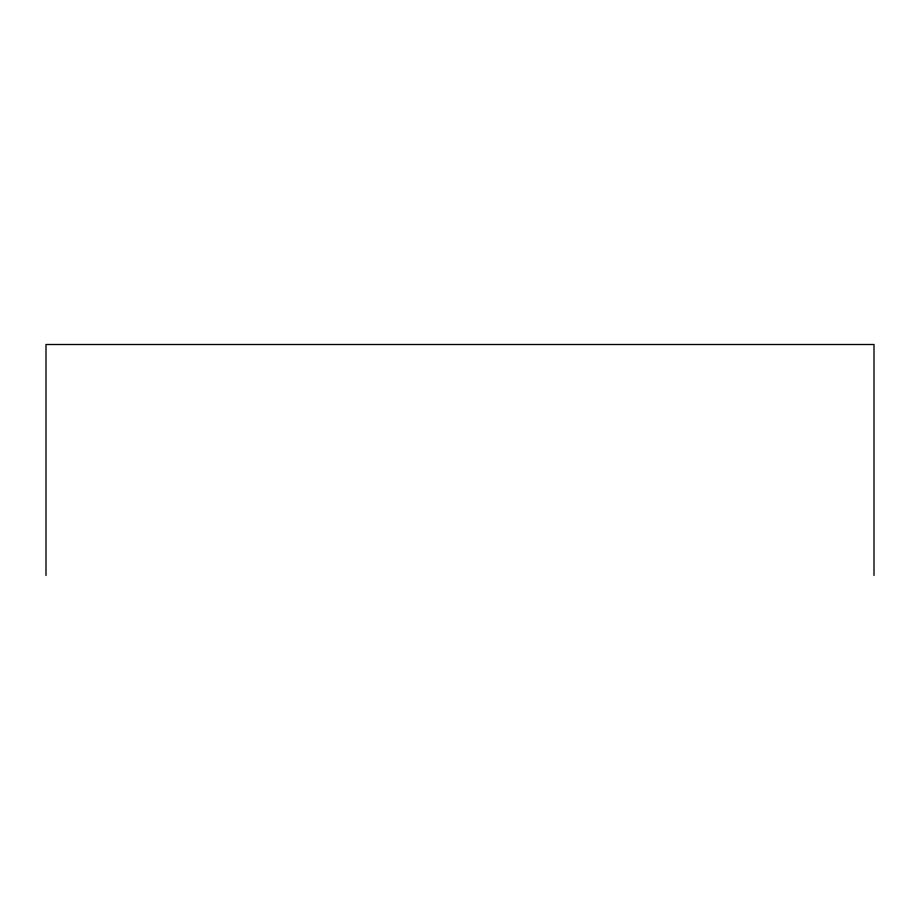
<?xml version="1.0" encoding="UTF-8"?>
<svg xmlns="http://www.w3.org/2000/svg" width="920" height="920" viewBox="0 0 920 920"><rect width="100%" height="100%" fill="white"/><g stroke="black" fill="none" stroke-linecap="round" stroke-linejoin="round"><path stroke-width="1.38" d="M874 575.495L874 344.505L46 344.505L46 575.495"/></g></svg>
